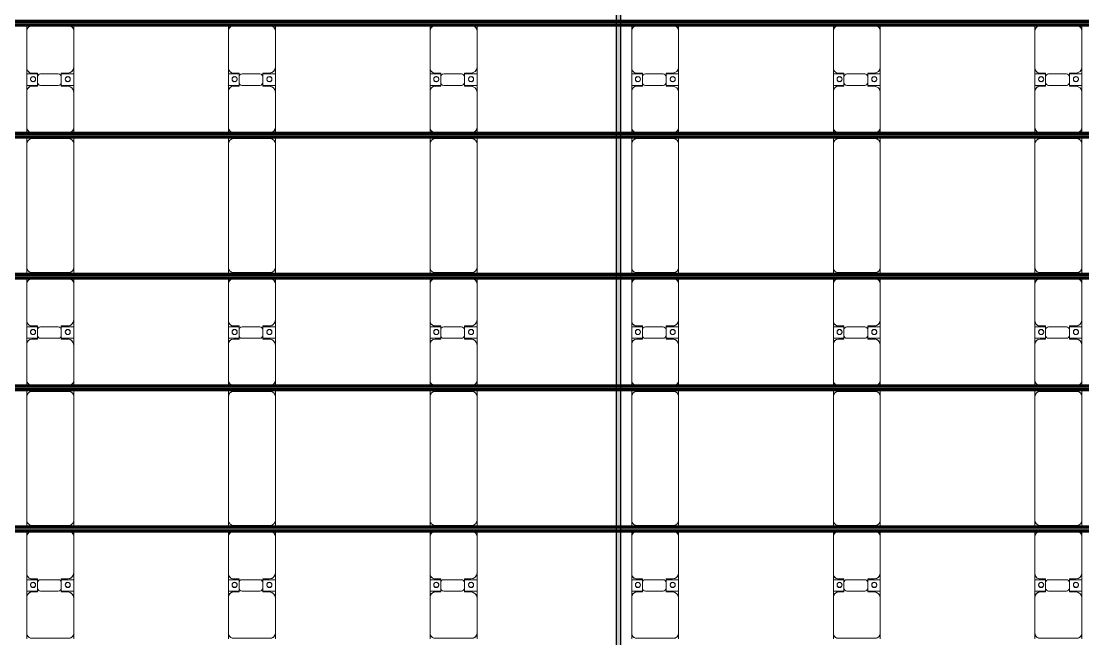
# Model space of a CAD drawing. Header units: millimetres. Extents: x -291190 to 146725, y 19759 to 185158.
# Drawn here: x -259468 to -248938, y 108413 to 114543 of the extents above; entities that cross this region are included whole.
import ezdxf

# ---------------------------------------------------------------- set-up
doc = ezdxf.new("R2010")
doc.units = ezdxf.units.MM
doc.layers.add('A-GENM', color=13, linetype='Continuous', lineweight=9)
doc.layers.add('S-BEAM', color=12, linetype='Continuous', lineweight=9)

# ---------------------------------------------------------------- blocks, each defined once
blk = doc.blocks.new('Dầm C52 - Dầm C52-V25-KHUNG KẾT CẤU BÈ PIN 4')
at = {"layer": 'S-BEAM', "lineweight": 140}
blk.add_hatch(color=1, dxfattribs=at).paths.add_polyline_path([(-173700, 20), (-174540, 20), (-174540, -20), (174540, -20), (174540, 20), (-172792, 20)])
at = {"layer": 'S-BEAM', "color": 1, "lineweight": 140}
for p, q in [((-174540, 20), (174540, 20)), ((174540, -20), (-174540, -20))]:
    blk.add_line(p, q, dxfattribs=at)
blk = doc.blocks.new('Dầm C52 - Dầm C52-73882-KHUNG KẾT CẤU BÈ PIN 4')
at = {"layer": 'S-BEAM', "lineweight": 140}
blk.add_hatch(color=1, dxfattribs=at).paths.add_polyline_path([(-173700, 20), (-174540, 20), (-174540, -20), (174501, -20), (174501, 20), (-172792, 20)])
at = {"layer": 'S-BEAM', "color": 1, "lineweight": 140}
for p, q in [((-174540, 20), (174501, 20)), ((174501, -20), (-174540, -20))]:
    blk.add_line(p, q, dxfattribs=at)
blk = doc.blocks.new('Dai phao do pin - DẢI PHAO ĐỠ PIN-V47-KHUNG KẾT CẤU BÈ PIN 4')
at = {"layer": 'A-GENM', "color": 7}
for p, q in [((20795, 242), (20850, 242)), ((20795, 242), (20850, 242)), ((21210, 242), (20850, 242)), ((21210, 242), (21392, 242)), ((21392, 242), (21210, 242)), ((21278, 242), (21460, 242)), ((21278, 116), (21278, 242)), ((21460, 242), (21278, 242)), ((21392, 242), (21392, 116)), ((21810, 242), (21460, 242)), ((21810, 242), (21865, 242)), ((21810, 242), (21865, 242)), ((21905, 242), (21970, 242)), ((21905, 242), (21970, 242)), ((23200, 242), (21970, 242)), ((23200, 242), (23265, 242)), ((23200, 242), (23265, 242)), ((23305, 242), (23360, 242)), ((23305, 242), (23360, 242)), ((23720, 242), (23360, 242)), ((23720, 242), (23902, 242)), ((23902, 242), (23720, 242)), ((23788, 242), (23970, 242)), ((23788, 116), (23788, 242)), ((23970, 242), (23788, 242)), ((23902, 242), (23902, 116)), ((24320, 242), (23970, 242)), ((24320, 242), (24375, 242)), ((24320, 242), (24375, 242)), ((24415, 242), (24480, 242)), ((24415, 242), (24480, 242)), ((25710, 242), (24480, 242)), ((25710, 242), (25775, 242)), ((25710, 242), (25775, 242)), ((25815, 242), (25870, 242)), ((25815, 242), (25870, 242)), ((26230, 242), (25870, 242)), ((26230, 242), (26412, 242)), ((26412, 242), (26230, 242)), ((26298, 242), (26480, 242)), ((26298, 116), (26298, 242)), ((26480, 242), (26298, 242)), ((26412, 242), (26412, 116)), ((26830, 242), (26480, 242)), ((26830, 242), (26885, 242)), ((26830, 242), (26885, 242)), ((20800, 192), (20800, -173)), ((21270, 118), (21270, 182)), ((21362, 118), (21270, 118)), ((21400, 118), (21308, 118)), ((21400, 182), (21400, 118)), ((21860, -173), (21860, 192)), ((21920, 192), (21920, -173)), ((23250, -173), (23250, 192)), ((23310, 192), (23310, -173)), ((23780, 118), (23780, 182)), ((23872, 118), (23780, 118)), ((23910, 118), (23818, 118)), ((23910, 182), (23910, 118)), ((24370, -173), (24370, 192)), ((24430, 192), (24430, -173)), ((25760, -173), (25760, 192)), ((25820, 192), (25820, -173)), ((26290, 118), (26290, 182)), ((26382, 118), (26290, 118)), ((26420, 118), (26328, 118)), ((26420, 182), (26420, 118)), ((26880, -173), (26880, 192)), ((21278, 88), (21278, -88)), ((21392, -88), (21392, 88)), ((23788, 88), (23788, -88)), ((23902, -88), (23902, 88)), ((26298, 88), (26298, -88)), ((26412, -88), (26412, 88)), ((21270, -173), (21270, -118)), ((21270, -118), (21362, -118)), ((21278, -223), (21278, -116)), ((21278, -169), (21278, -202)), ((21308, -118), (21400, -118)), ((21392, -116), (21392, -223)), ((21400, -118), (21400, -173)), ((23780, -173), (23780, -118)), ((23780, -118), (23872, -118)), ((23788, -223), (23788, -116)), ((23788, -169), (23788, -202)), ((23818, -118), (23910, -118)), ((23902, -116), (23902, -223)), ((23910, -118), (23910, -173)), ((26290, -173), (26290, -118)), ((26290, -118), (26382, -118)), ((26298, -223), (26298, -116)), ((26298, -169), (26298, -202)), ((26328, -118), (26420, -118)), ((26412, -116), (26412, -223)), ((26420, -118), (26420, -173)), ((20850, -223), (20795, -223)), ((20850, -223), (20795, -223)), ((20850, -223), (21220, -223)), ((21392, -223), (21220, -223)), ((21220, -223), (21392, -223)), ((21450, -223), (21278, -223)), ((21278, -223), (21450, -223)), ((21450, -223), (21810, -223)), ((21865, -223), (21810, -223)), ((21865, -223), (21810, -223)), ((21970, -223), (21905, -223)), ((21970, -223), (21905, -223)), ((21970, -223), (23200, -223)), ((23265, -223), (23200, -223)), ((23265, -223), (23200, -223)), ((23360, -223), (23305, -223)), ((23360, -223), (23305, -223)), ((23360, -223), (23730, -223)), ((23902, -223), (23730, -223)), ((23730, -223), (23902, -223)), ((23960, -223), (23788, -223)), ((23788, -223), (23960, -223)), ((23960, -223), (24320, -223)), ((24375, -223), (24320, -223)), ((24375, -223), (24320, -223)), ((24480, -223), (24415, -223)), ((24480, -223), (24415, -223)), ((24480, -223), (25710, -223)), ((25775, -223), (25710, -223)), ((25775, -223), (25710, -223)), ((25870, -223), (25815, -223)), ((25870, -223), (25815, -223)), ((25870, -223), (26240, -223)), ((26412, -223), (26240, -223)), ((26240, -223), (26412, -223)), ((26470, -223), (26298, -223)), ((26298, -223), (26470, -223)), ((26470, -223), (26830, -223)), ((26885, -223), (26830, -223)), ((26885, -223), (26830, -223))]:
    blk.add_line(p, q, dxfattribs=at)
for centre, radius, start, end in [((20850, 192), 50, 90, 180), ((20850, 192), 50, 105, 180), ((21210, 182), 60, 360, 90), ((21210, 182), 60, 45, 60), ((21210, 182), 60, 360, 60), ((21210, 182), 60, 45, 60), ((21460, 182), 60, 90, 180), ((21460, 182), 60, 120, 180), ((21810, 192), 50, 360, 90), ((21810, 192), 50, 360, 75), ((21970, 192), 50, 90, 180), ((21970, 192), 50, 150, 180), ((21970, 192), 50, 105, 120), ((23200, 192), 50, 360, 90), ((23200, 192), 50, 60, 90), ((23200, 192), 50, 15, 30), ((23360, 192), 50, 90, 180), ((23360, 192), 50, 105, 180), ((23720, 182), 60, 360, 90), ((23720, 182), 60, 45, 60), ((23720, 182), 60, 360, 60), ((23720, 182), 60, 45, 60), ((23970, 182), 60, 90, 180), ((23970, 182), 60, 130.6304, 180), ((24320, 192), 50, 360, 90), ((24320, 192), 50, 360, 75), ((24480, 192), 50, 90, 180), ((24480, 192), 50, 150, 180), ((24480, 192), 50, 105, 120), ((25710, 192), 50, 360, 90), ((25710, 192), 50, 60, 90), ((25710, 192), 50, 15, 30), ((25870, 192), 50, 90, 180), ((25870, 192), 50, 105, 180), ((26230, 182), 60, 360, 90), ((26230, 182), 60, 45, 60), ((26230, 182), 60, 360, 60), ((26230, 182), 60, 45, 60), ((26480, 182), 60, 90, 180), ((26480, 182), 60, 120, 180), ((26830, 192), 50, 360, 90), ((26830, 192), 50, 360, 65.7028), ((21308, 88), 30, 90, 180), ((21329, 183), 25, 0, 180), ((21329, 183), 25, 360, 165), ((21329, 183), 25, 180, 0), ((21331, 183), 25, 0, 180), ((21331, 183), 25, 90, 180), ((21331, 183), 25, 180, 0), ((21331, 183), 25, 180, 270), ((21329, 183), 25, 210, 255), ((21329, 183), 25, 270, 360), ((21331, 183), 25, 15, 75), ((21331, 183), 25, 285, 330), ((21362, 88), 30, 360, 90), ((23818, 88), 30, 90, 180), ((23839, 183), 25, 0, 180), ((23839, 183), 25, 360, 165), ((23839, 183), 25, 180, 0), ((23841, 183), 25, 0, 180), ((23841, 183), 25, 90, 180), ((23841, 183), 25, 180, 0), ((23841, 183), 25, 180, 270), ((23839, 183), 25, 210, 255), ((23839, 183), 25, 270, 360), ((23841, 183), 25, 15, 75), ((23841, 183), 25, 285, 330), ((23872, 88), 30, 360, 90), ((26328, 88), 30, 90, 180), ((26349, 183), 25, 0, 180), ((26349, 183), 25, 0, 165), ((26349, 183), 25, 180, 0), ((26351, 183), 25, 0, 180), ((26351, 183), 25, 90, 180), ((26351, 183), 25, 180, 0), ((26351, 183), 25, 180, 270), ((26349, 183), 25, 210, 255), ((26349, 183), 25, 270, 360), ((26351, 183), 25, 15, 75), ((26351, 183), 25, 285, 330), ((26382, 88), 30, 360, 90), ((21308, -88), 30, 180, 270), ((21362, -88), 30, 270, 360), ((23818, -88), 30, 180, 270), ((23872, -88), 30, 270, 360), ((26328, -88), 30, 180, 270), ((26382, -88), 30, 270, 360), ((20850, -173), 50, 180, 270), ((20850, -173), 50, 180, 255), ((21220, -173), 50, 270, 360), ((21220, -173), 50, 285, 360), ((21220, -173), 50, 315, 360), ((21220, -173), 50, 315, 360), ((21329, -162), 25, 0, 180), ((21329, -162), 25, 105, 165), ((21329, -162), 25, 180, 0), ((21329, -162), 25, 195, 360), ((21331, -162), 25, 0, 180), ((21331, -162), 25, 105, 180), ((21331, -162), 25, 180, 0), ((21331, -162), 25, 180, 270), ((21329, -162), 25, 360, 75), ((21331, -162), 25, 15, 75), ((21331, -162), 25, 285, 345), ((21450, -173), 50, 180, 270), ((21450, -173), 50, 180, 255), ((21450, -173), 50, 210, 225), ((21450, -173), 50, 210, 225), ((21810, -173), 50, 270, 360), ((21810, -173), 50, 285, 360), ((21970, -173), 50, 180, 270), ((21970, -173), 50, 180, 210), ((23200, -173), 50, 270, 360), ((23200, -173), 50, 330, 360), ((23360, -173), 50, 180, 270), ((23360, -173), 50, 180, 255), ((23730, -173), 50, 270, 360), ((23730, -173), 50, 285, 360), ((23730, -173), 50, 315, 0), ((23730, -173), 50, 315, 0), ((23839, -162), 25, 0, 180), ((23839, -162), 25, 105, 165), ((23839, -162), 25, 180, 0), ((23839, -162), 25, 195, 360), ((23841, -162), 25, 0, 180), ((23841, -162), 25, 105, 180), ((23841, -162), 25, 180, 0), ((23841, -162), 25, 180, 270), ((23839, -162), 25, 360, 75), ((23841, -162), 25, 15, 75), ((23841, -162), 25, 285, 345), ((23960, -173), 50, 180, 270), ((23960, -173), 50, 180, 255), ((23960, -173), 50, 210, 225), ((23960, -173), 50, 210, 225), ((24320, -173), 50, 270, 360), ((24320, -173), 50, 285, 360), ((24480, -173), 50, 180, 270), ((24480, -173), 50, 180, 210), ((25710, -173), 50, 270, 360), ((25710, -173), 50, 330, 360), ((25870, -173), 50, 180, 270), ((25870, -173), 50, 180, 255), ((26240, -173), 50, 270, 360), ((26240, -173), 50, 285, 360), ((26240, -173), 50, 315, 360), ((26240, -173), 50, 315, 360), ((26349, -162), 25, 0, 180), ((26349, -162), 25, 105, 165), ((26349, -162), 25, 180, 0), ((26349, -162), 25, 195, 360), ((26351, -162), 25, 0, 180), ((26351, -162), 25, 105, 180), ((26351, -162), 25, 180, 0), ((26351, -162), 25, 180, 270), ((26349, -162), 25, 360, 75), ((26351, -162), 25, 15, 75), ((26351, -162), 25, 285, 345), ((26470, -173), 50, 180, 270), ((26470, -173), 50, 180, 255), ((26470, -173), 50, 210, 225), ((26470, -173), 50, 210, 225), ((26830, -173), 50, 270, 360), ((26830, -173), 50, 294.2972, 360), ((21970, -173), 50, 240, 270), ((23200, -173), 50, 285, 300), ((24480, -173), 50, 240, 270), ((25710, -173), 50, 285, 300)]:
    blk.add_arc(centre, radius, start, end, dxfattribs=at)
blk = doc.blocks.new('Dai phao do pin - DẢI PHAO ĐỠ PIN-V48-KHUNG KẾT CẤU BÈ PIN 4')
at = {"layer": 'A-GENM', "color": 7}
for p, q in [((20795, 242), (20850, 242)), ((20795, 242), (20850, 242)), ((21210, 242), (20850, 242)), ((21210, 242), (21392, 242)), ((21392, 242), (21210, 242)), ((21278, 242), (21460, 242)), ((21278, 116), (21278, 242)), ((21460, 242), (21278, 242)), ((21392, 242), (21392, 116)), ((21810, 242), (21460, 242)), ((21810, 242), (21865, 242)), ((21810, 242), (21865, 242)), ((21905, 242), (21970, 242)), ((21905, 242), (21970, 242)), ((23200, 242), (21970, 242)), ((23200, 242), (23265, 242)), ((23200, 242), (23265, 242)), ((23305, 242), (23360, 242)), ((23305, 242), (23360, 242)), ((23720, 242), (23360, 242)), ((23720, 242), (23902, 242)), ((23902, 242), (23720, 242)), ((23788, 242), (23970, 242)), ((23788, 116), (23788, 242)), ((23970, 242), (23788, 242)), ((23902, 242), (23902, 116)), ((24320, 242), (23970, 242)), ((24320, 242), (24375, 242)), ((24320, 242), (24375, 242)), ((24415, 242), (24480, 242)), ((24415, 242), (24480, 242)), ((25710, 242), (24480, 242)), ((25710, 242), (25775, 242)), ((25710, 242), (25775, 242)), ((25815, 242), (25870, 242)), ((25815, 242), (25870, 242)), ((26230, 242), (25870, 242)), ((26230, 242), (26412, 242)), ((26412, 242), (26230, 242)), ((26298, 242), (26480, 242)), ((26298, 116), (26298, 242)), ((26480, 242), (26298, 242)), ((26412, 242), (26412, 116)), ((26830, 242), (26480, 242)), ((26830, 242), (26885, 242)), ((26830, 242), (26885, 242)), ((20800, 192), (20800, -173)), ((21270, 118), (21270, 182)), ((21362, 118), (21270, 118)), ((21400, 118), (21308, 118)), ((21400, 182), (21400, 118)), ((21860, -173), (21860, 192)), ((21920, 192), (21920, -173)), ((23250, -173), (23250, 192)), ((23310, 192), (23310, -173)), ((23780, 118), (23780, 182)), ((23872, 118), (23780, 118)), ((23910, 118), (23818, 118)), ((23910, 182), (23910, 118)), ((24370, -173), (24370, 192)), ((24430, 192), (24430, -173)), ((25760, -173), (25760, 192)), ((25820, 192), (25820, -173)), ((26290, 118), (26290, 182)), ((26382, 118), (26290, 118)), ((26420, 118), (26328, 118)), ((26420, 182), (26420, 118)), ((26880, -173), (26880, 192)), ((21278, 88), (21278, -88)), ((21392, -88), (21392, 88)), ((23788, 88), (23788, -88)), ((23902, -88), (23902, 88)), ((26298, 88), (26298, -88)), ((26412, -88), (26412, 88)), ((21270, -173), (21270, -118)), ((21270, -118), (21362, -118)), ((21278, -223), (21278, -116)), ((21278, -169), (21278, -202)), ((21308, -118), (21400, -118)), ((21392, -116), (21392, -223)), ((21400, -118), (21400, -173)), ((23780, -173), (23780, -118)), ((23780, -118), (23872, -118)), ((23788, -223), (23788, -116)), ((23788, -169), (23788, -202)), ((23818, -118), (23910, -118)), ((23902, -116), (23902, -223)), ((23910, -118), (23910, -173)), ((26290, -173), (26290, -118)), ((26290, -118), (26382, -118)), ((26298, -223), (26298, -116)), ((26298, -169), (26298, -202)), ((26328, -118), (26420, -118)), ((26412, -116), (26412, -223)), ((26420, -118), (26420, -173)), ((20850, -223), (20795, -223)), ((20850, -223), (20795, -223)), ((20850, -223), (21220, -223)), ((21392, -223), (21220, -223)), ((21220, -223), (21392, -223)), ((21450, -223), (21278, -223)), ((21278, -223), (21450, -223)), ((21450, -223), (21810, -223)), ((21865, -223), (21810, -223)), ((21865, -223), (21810, -223)), ((21970, -223), (21905, -223)), ((21970, -223), (21905, -223)), ((21970, -223), (23200, -223)), ((23265, -223), (23200, -223)), ((23265, -223), (23200, -223)), ((23360, -223), (23305, -223)), ((23360, -223), (23305, -223)), ((23360, -223), (23730, -223)), ((23902, -223), (23730, -223)), ((23730, -223), (23902, -223)), ((23960, -223), (23788, -223)), ((23788, -223), (23960, -223)), ((23960, -223), (24320, -223)), ((24375, -223), (24320, -223)), ((24375, -223), (24320, -223)), ((24480, -223), (24415, -223)), ((24480, -223), (24415, -223)), ((24480, -223), (25710, -223)), ((25775, -223), (25710, -223)), ((25775, -223), (25710, -223)), ((25870, -223), (25815, -223)), ((25870, -223), (25815, -223)), ((25870, -223), (26240, -223)), ((26412, -223), (26240, -223)), ((26240, -223), (26412, -223)), ((26470, -223), (26298, -223)), ((26298, -223), (26470, -223)), ((26470, -223), (26830, -223)), ((26885, -223), (26830, -223)), ((26885, -223), (26830, -223))]:
    blk.add_line(p, q, dxfattribs=at)
for centre, radius, start, end in [((20850, 192), 50, 90, 180), ((20850, 192), 50, 105, 180), ((21210, 182), 60, 360, 90), ((21210, 182), 60, 45, 60), ((21210, 182), 60, 360, 60), ((21210, 182), 60, 45, 60), ((21460, 182), 60, 90, 180), ((21460, 182), 60, 120, 180), ((21810, 192), 50, 360, 90), ((21810, 192), 50, 360, 75), ((21970, 192), 50, 90, 180), ((21970, 192), 50, 150, 180), ((21970, 192), 50, 105, 120), ((23200, 192), 50, 360, 90), ((23200, 192), 50, 60, 90), ((23200, 192), 50, 15, 30), ((23360, 192), 50, 90, 180), ((23360, 192), 50, 105, 180), ((23720, 182), 60, 360, 90), ((23720, 182), 60, 45, 60), ((23720, 182), 60, 360, 60), ((23720, 182), 60, 45, 60), ((23970, 182), 60, 90, 180), ((23970, 182), 60, 130.6304, 180), ((24320, 192), 50, 360, 90), ((24320, 192), 50, 360, 75), ((24480, 192), 50, 90, 180), ((24480, 192), 50, 150, 180), ((24480, 192), 50, 105, 120), ((25710, 192), 50, 360, 90), ((25710, 192), 50, 60, 90), ((25710, 192), 50, 15, 30), ((25870, 192), 50, 90, 180), ((25870, 192), 50, 105, 180), ((26230, 182), 60, 360, 90), ((26230, 182), 60, 45, 60), ((26230, 182), 60, 360, 60), ((26230, 182), 60, 45, 60), ((26480, 182), 60, 90, 180), ((26480, 182), 60, 120, 180), ((26830, 192), 50, 360, 90), ((26830, 192), 50, 360, 65.7028), ((21308, 88), 30, 90, 180), ((21329, 183), 25, 0, 180), ((21329, 183), 25, 360, 165), ((21329, 183), 25, 180, 0), ((21331, 183), 25, 0, 180), ((21331, 183), 25, 90, 180), ((21331, 183), 25, 180, 0), ((21331, 183), 25, 180, 270), ((21329, 183), 25, 210, 255), ((21329, 183), 25, 270, 360), ((21331, 183), 25, 15, 75), ((21331, 183), 25, 285, 330), ((21362, 88), 30, 360, 90), ((23818, 88), 30, 90, 180), ((23839, 183), 25, 0, 180), ((23839, 183), 25, 360, 165), ((23839, 183), 25, 180, 0), ((23841, 183), 25, 0, 180), ((23841, 183), 25, 90, 180), ((23841, 183), 25, 180, 0), ((23841, 183), 25, 180, 270), ((23839, 183), 25, 210, 255), ((23839, 183), 25, 270, 360), ((23841, 183), 25, 15, 75), ((23841, 183), 25, 285, 330), ((23872, 88), 30, 360, 90), ((26328, 88), 30, 90, 180), ((26349, 183), 25, 0, 180), ((26349, 183), 25, 0, 165), ((26349, 183), 25, 180, 0), ((26351, 183), 25, 0, 180), ((26351, 183), 25, 90, 180), ((26351, 183), 25, 180, 0), ((26351, 183), 25, 180, 270), ((26349, 183), 25, 210, 255), ((26349, 183), 25, 270, 360), ((26351, 183), 25, 15, 75), ((26351, 183), 25, 285, 330), ((26382, 88), 30, 360, 90), ((21308, -88), 30, 180, 270), ((21362, -88), 30, 270, 360), ((23818, -88), 30, 180, 270), ((23872, -88), 30, 270, 360), ((26328, -88), 30, 180, 270), ((26382, -88), 30, 270, 360), ((20850, -173), 50, 180, 270), ((20850, -173), 50, 180, 255), ((21220, -173), 50, 270, 360), ((21220, -173), 50, 285, 360), ((21220, -173), 50, 315, 360), ((21220, -173), 50, 315, 360), ((21329, -162), 25, 0, 180), ((21329, -162), 25, 105, 165), ((21329, -162), 25, 180, 0), ((21329, -162), 25, 195, 360), ((21331, -162), 25, 0, 180), ((21331, -162), 25, 105, 180), ((21331, -162), 25, 180, 0), ((21331, -162), 25, 180, 270), ((21329, -162), 25, 360, 75), ((21331, -162), 25, 15, 75), ((21331, -162), 25, 285, 345), ((21450, -173), 50, 180, 270), ((21450, -173), 50, 180, 255), ((21450, -173), 50, 210, 225), ((21450, -173), 50, 210, 225), ((21810, -173), 50, 270, 360), ((21810, -173), 50, 285, 360), ((21970, -173), 50, 180, 270), ((21970, -173), 50, 180, 210), ((23200, -173), 50, 270, 360), ((23200, -173), 50, 330, 360), ((23360, -173), 50, 180, 270), ((23360, -173), 50, 180, 255), ((23730, -173), 50, 270, 360), ((23730, -173), 50, 285, 360), ((23730, -173), 50, 315, 0), ((23730, -173), 50, 315, 0), ((23839, -162), 25, 0, 180), ((23839, -162), 25, 105, 165), ((23839, -162), 25, 180, 0), ((23839, -162), 25, 195, 360), ((23841, -162), 25, 0, 180), ((23841, -162), 25, 105, 180), ((23841, -162), 25, 180, 0), ((23841, -162), 25, 180, 270), ((23839, -162), 25, 360, 75), ((23841, -162), 25, 15, 75), ((23841, -162), 25, 285, 345), ((23960, -173), 50, 180, 270), ((23960, -173), 50, 180, 255), ((23960, -173), 50, 210, 225), ((23960, -173), 50, 210, 225), ((24320, -173), 50, 270, 360), ((24320, -173), 50, 285, 360), ((24480, -173), 50, 180, 270), ((24480, -173), 50, 180, 210), ((25710, -173), 50, 270, 360), ((25710, -173), 50, 330, 360), ((25870, -173), 50, 180, 270), ((25870, -173), 50, 180, 255), ((26240, -173), 50, 270, 360), ((26240, -173), 50, 285, 360), ((26240, -173), 50, 315, 360), ((26240, -173), 50, 315, 360), ((26349, -162), 25, 0, 180), ((26349, -162), 25, 105, 165), ((26349, -162), 25, 180, 0), ((26349, -162), 25, 195, 360), ((26351, -162), 25, 0, 180), ((26351, -162), 25, 105, 180), ((26351, -162), 25, 180, 0), ((26351, -162), 25, 180, 270), ((26349, -162), 25, 360, 75), ((26351, -162), 25, 15, 75), ((26351, -162), 25, 285, 345), ((26470, -173), 50, 180, 270), ((26470, -173), 50, 180, 255), ((26470, -173), 50, 210, 225), ((26470, -173), 50, 210, 225), ((26830, -173), 50, 270, 360), ((26830, -173), 50, 294.2972, 360), ((21970, -173), 50, 240, 270), ((23200, -173), 50, 285, 300), ((24480, -173), 50, 240, 270), ((25710, -173), 50, 285, 300)]:
    blk.add_arc(centre, radius, start, end, dxfattribs=at)
blk = doc.blocks.new('Dai phao do pin - DẢI PHAO ĐỠ PIN-V49-KHUNG KẾT CẤU BÈ PIN 4')
at = {"layer": 'A-GENM', "color": 7}
for p, q in [((20795, 242), (20850, 242)), ((20795, 242), (20850, 242)), ((21210, 242), (20850, 242)), ((21210, 242), (21392, 242)), ((21392, 242), (21210, 242)), ((21278, 242), (21460, 242)), ((21278, 116), (21278, 242)), ((21460, 242), (21278, 242)), ((21392, 242), (21392, 116)), ((21810, 242), (21460, 242)), ((21810, 242), (21865, 242)), ((21810, 242), (21865, 242)), ((21905, 242), (21970, 242)), ((21905, 242), (21970, 242)), ((23200, 242), (21970, 242)), ((23200, 242), (23265, 242)), ((23200, 242), (23265, 242)), ((23305, 242), (23360, 242)), ((23305, 242), (23360, 242)), ((23720, 242), (23360, 242)), ((23720, 242), (23902, 242)), ((23902, 242), (23720, 242)), ((23788, 242), (23970, 242)), ((23788, 116), (23788, 242)), ((23970, 242), (23788, 242)), ((23902, 242), (23902, 116)), ((24320, 242), (23970, 242)), ((24320, 242), (24375, 242)), ((24320, 242), (24375, 242)), ((24415, 242), (24480, 242)), ((24415, 242), (24480, 242)), ((25710, 242), (24480, 242)), ((25710, 242), (25775, 242)), ((25710, 242), (25775, 242)), ((25815, 242), (25870, 242)), ((25815, 242), (25870, 242)), ((26230, 242), (25870, 242)), ((26230, 242), (26412, 242)), ((26412, 242), (26230, 242)), ((26298, 242), (26480, 242)), ((26298, 116), (26298, 242)), ((26480, 242), (26298, 242)), ((26412, 242), (26412, 116)), ((26830, 242), (26480, 242)), ((26830, 242), (26885, 242)), ((26830, 242), (26885, 242)), ((20800, 192), (20800, -173)), ((21270, 118), (21270, 182)), ((21362, 118), (21270, 118)), ((21400, 118), (21308, 118)), ((21400, 182), (21400, 118)), ((21860, -173), (21860, 192)), ((21920, 192), (21920, -173)), ((23250, -173), (23250, 192)), ((23310, 192), (23310, -173)), ((23780, 118), (23780, 182)), ((23872, 118), (23780, 118)), ((23910, 118), (23818, 118)), ((23910, 182), (23910, 118)), ((24370, -173), (24370, 192)), ((24430, 192), (24430, -173)), ((25760, -173), (25760, 192)), ((25820, 192), (25820, -173)), ((26290, 118), (26290, 182)), ((26382, 118), (26290, 118)), ((26420, 118), (26328, 118)), ((26420, 182), (26420, 118)), ((26880, -173), (26880, 192)), ((21278, 88), (21278, -88)), ((21392, -88), (21392, 88)), ((23788, 88), (23788, -88)), ((23902, -88), (23902, 88)), ((26298, 88), (26298, -88)), ((26412, -88), (26412, 88)), ((21270, -173), (21270, -118)), ((21270, -118), (21362, -118)), ((21278, -223), (21278, -116)), ((21278, -169), (21278, -202)), ((21308, -118), (21400, -118)), ((21392, -116), (21392, -223)), ((21400, -118), (21400, -173)), ((23780, -173), (23780, -118)), ((23780, -118), (23872, -118)), ((23788, -223), (23788, -116)), ((23788, -169), (23788, -202)), ((23818, -118), (23910, -118)), ((23902, -116), (23902, -223)), ((23910, -118), (23910, -173)), ((26290, -173), (26290, -118)), ((26290, -118), (26382, -118)), ((26298, -223), (26298, -116)), ((26298, -169), (26298, -202)), ((26328, -118), (26420, -118)), ((26412, -116), (26412, -223)), ((26420, -118), (26420, -173)), ((20850, -223), (20795, -223)), ((20850, -223), (20795, -223)), ((20850, -223), (21220, -223)), ((21392, -223), (21220, -223)), ((21220, -223), (21392, -223)), ((21450, -223), (21278, -223)), ((21278, -223), (21450, -223)), ((21450, -223), (21810, -223)), ((21865, -223), (21810, -223)), ((21865, -223), (21810, -223)), ((21970, -223), (21905, -223)), ((21970, -223), (21905, -223)), ((21970, -223), (23200, -223)), ((23265, -223), (23200, -223)), ((23265, -223), (23200, -223)), ((23360, -223), (23305, -223)), ((23360, -223), (23305, -223)), ((23360, -223), (23730, -223)), ((23902, -223), (23730, -223)), ((23730, -223), (23902, -223)), ((23960, -223), (23788, -223)), ((23788, -223), (23960, -223)), ((23960, -223), (24320, -223)), ((24375, -223), (24320, -223)), ((24375, -223), (24320, -223)), ((24480, -223), (24415, -223)), ((24480, -223), (24415, -223)), ((24480, -223), (25710, -223)), ((25775, -223), (25710, -223)), ((25775, -223), (25710, -223)), ((25870, -223), (25815, -223)), ((25870, -223), (25815, -223)), ((25870, -223), (26240, -223)), ((26412, -223), (26240, -223)), ((26240, -223), (26412, -223)), ((26470, -223), (26298, -223)), ((26298, -223), (26470, -223)), ((26470, -223), (26830, -223)), ((26885, -223), (26830, -223)), ((26885, -223), (26830, -223))]:
    blk.add_line(p, q, dxfattribs=at)
for centre, radius, start, end in [((20850, 192), 50, 90, 180), ((20850, 192), 50, 105, 180), ((21210, 182), 60, 360, 90), ((21210, 182), 60, 45, 60), ((21210, 182), 60, 360, 60), ((21210, 182), 60, 45, 60), ((21460, 182), 60, 90, 180), ((21460, 182), 60, 120, 180), ((21810, 192), 50, 360, 90), ((21810, 192), 50, 360, 75), ((21970, 192), 50, 90, 180), ((21970, 192), 50, 150, 180), ((21970, 192), 50, 105, 120), ((23200, 192), 50, 360, 90), ((23200, 192), 50, 60, 90), ((23200, 192), 50, 15, 30), ((23360, 192), 50, 90, 180), ((23360, 192), 50, 105, 180), ((23720, 182), 60, 360, 90), ((23720, 182), 60, 45, 60), ((23720, 182), 60, 360, 60), ((23720, 182), 60, 45, 60), ((23970, 182), 60, 90, 180), ((23970, 182), 60, 130.6304, 180), ((24320, 192), 50, 360, 90), ((24320, 192), 50, 360, 75), ((24480, 192), 50, 90, 180), ((24480, 192), 50, 150, 180), ((24480, 192), 50, 105, 120), ((25710, 192), 50, 360, 90), ((25710, 192), 50, 60, 90), ((25710, 192), 50, 15, 30), ((25870, 192), 50, 90, 180), ((25870, 192), 50, 105, 180), ((26230, 182), 60, 360, 90), ((26230, 182), 60, 45, 60), ((26230, 182), 60, 360, 60), ((26230, 182), 60, 45, 60), ((26480, 182), 60, 90, 180), ((26480, 182), 60, 120, 180), ((26830, 192), 50, 360, 90), ((26830, 192), 50, 360, 65.7028), ((21308, 88), 30, 90, 180), ((21329, 183), 25, 0, 180), ((21329, 183), 25, 360, 165), ((21329, 183), 25, 180, 0), ((21331, 183), 25, 0, 180), ((21331, 183), 25, 90, 180), ((21331, 183), 25, 180, 0), ((21331, 183), 25, 180, 270), ((21329, 183), 25, 210, 255), ((21329, 183), 25, 270, 360), ((21331, 183), 25, 15, 75), ((21331, 183), 25, 285, 330), ((21362, 88), 30, 360, 90), ((23818, 88), 30, 90, 180), ((23839, 183), 25, 0, 180), ((23839, 183), 25, 360, 165), ((23839, 183), 25, 180, 0), ((23841, 183), 25, 0, 180), ((23841, 183), 25, 90, 180), ((23841, 183), 25, 180, 0), ((23841, 183), 25, 180, 270), ((23839, 183), 25, 210, 255), ((23839, 183), 25, 270, 360), ((23841, 183), 25, 15, 75), ((23841, 183), 25, 285, 330), ((23872, 88), 30, 360, 90), ((26328, 88), 30, 90, 180), ((26349, 183), 25, 0, 180), ((26349, 183), 25, 0, 165), ((26349, 183), 25, 180, 0), ((26351, 183), 25, 0, 180), ((26351, 183), 25, 90, 180), ((26351, 183), 25, 180, 0), ((26351, 183), 25, 180, 270), ((26349, 183), 25, 210, 255), ((26349, 183), 25, 270, 360), ((26351, 183), 25, 15, 75), ((26351, 183), 25, 285, 330), ((26382, 88), 30, 360, 90), ((21308, -88), 30, 180, 270), ((21362, -88), 30, 270, 360), ((23818, -88), 30, 180, 270), ((23872, -88), 30, 270, 360), ((26328, -88), 30, 180, 270), ((26382, -88), 30, 270, 360), ((20850, -173), 50, 180, 270), ((20850, -173), 50, 180, 255), ((21220, -173), 50, 270, 360), ((21220, -173), 50, 285, 360), ((21220, -173), 50, 315, 360), ((21220, -173), 50, 315, 360), ((21329, -162), 25, 0, 180), ((21329, -162), 25, 105, 165), ((21329, -162), 25, 180, 0), ((21329, -162), 25, 195, 360), ((21331, -162), 25, 0, 180), ((21331, -162), 25, 105, 180), ((21331, -162), 25, 180, 0), ((21331, -162), 25, 180, 270), ((21329, -162), 25, 360, 75), ((21331, -162), 25, 15, 75), ((21331, -162), 25, 285, 345), ((21450, -173), 50, 180, 270), ((21450, -173), 50, 180, 255), ((21450, -173), 50, 210, 225), ((21450, -173), 50, 210, 225), ((21810, -173), 50, 270, 360), ((21810, -173), 50, 285, 360), ((21970, -173), 50, 180, 270), ((21970, -173), 50, 180, 210), ((23200, -173), 50, 270, 360), ((23200, -173), 50, 330, 360), ((23360, -173), 50, 180, 270), ((23360, -173), 50, 180, 255), ((23730, -173), 50, 270, 360), ((23730, -173), 50, 285, 360), ((23730, -173), 50, 315, 0), ((23730, -173), 50, 315, 0), ((23839, -162), 25, 0, 180), ((23839, -162), 25, 105, 165), ((23839, -162), 25, 180, 0), ((23839, -162), 25, 195, 360), ((23841, -162), 25, 0, 180), ((23841, -162), 25, 105, 180), ((23841, -162), 25, 180, 0), ((23841, -162), 25, 180, 270), ((23839, -162), 25, 360, 75), ((23841, -162), 25, 15, 75), ((23841, -162), 25, 285, 345), ((23960, -173), 50, 180, 270), ((23960, -173), 50, 180, 255), ((23960, -173), 50, 210, 225), ((23960, -173), 50, 210, 225), ((24320, -173), 50, 270, 360), ((24320, -173), 50, 285, 360), ((24480, -173), 50, 180, 270), ((24480, -173), 50, 180, 210), ((25710, -173), 50, 270, 360), ((25710, -173), 50, 330, 360), ((25870, -173), 50, 180, 270), ((25870, -173), 50, 180, 255), ((26240, -173), 50, 270, 360), ((26240, -173), 50, 285, 360), ((26240, -173), 50, 315, 360), ((26240, -173), 50, 315, 360), ((26349, -162), 25, 0, 180), ((26349, -162), 25, 105, 165), ((26349, -162), 25, 180, 0), ((26349, -162), 25, 195, 360), ((26351, -162), 25, 0, 180), ((26351, -162), 25, 105, 180), ((26351, -162), 25, 180, 0), ((26351, -162), 25, 180, 270), ((26349, -162), 25, 360, 75), ((26351, -162), 25, 15, 75), ((26351, -162), 25, 285, 345), ((26470, -173), 50, 180, 270), ((26470, -173), 50, 180, 255), ((26470, -173), 50, 210, 225), ((26470, -173), 50, 210, 225), ((26830, -173), 50, 270, 360), ((26830, -173), 50, 294.2972, 360), ((21970, -173), 50, 240, 270), ((23200, -173), 50, 285, 300), ((24480, -173), 50, 240, 270), ((25710, -173), 50, 285, 300)]:
    blk.add_arc(centre, radius, start, end, dxfattribs=at)
blk = doc.blocks.new('Dầm C52 - Hộp 40x60-74703-KHUNG KẾT CẤU BÈ PIN 4')
at = {"layer": 'S-BEAM', "lineweight": 25}
blk.add_hatch(color=4, dxfattribs=at).paths.add_polyline_path([(-37152, -20), (37152, -20), (37152, 20), (-37152, 20)])
at = {"layer": 'S-BEAM', "color": 4, "lineweight": 25}
for p, q in [((-37152, 20), (37152, 20)), ((37152, -20), (-37152, -20))]:
    blk.add_line(p, q, dxfattribs=at)

msp = doc.modelspace()

# ---------------------------------------------------------------- block references
at = {"layer": 'A-GENM', "color": 7, "rotation": 269.9999999999996}
for name, p in [('Dai phao do pin - DẢI PHAO ĐỠ PIN-V47-KHUNG KẾT CẤU BÈ PIN 4', (-259189, 135298)), ('Dai phao do pin - DẢI PHAO ĐỠ PIN-V49-KHUNG KẾT CẤU BÈ PIN 4', (-257189, 135298)), ('Dai phao do pin - DẢI PHAO ĐỠ PIN-V47-KHUNG KẾT CẤU BÈ PIN 4', (-255189, 135298)), ('Dai phao do pin - DẢI PHAO ĐỠ PIN-V48-KHUNG KẾT CẤU BÈ PIN 4', (-253189, 135298)), ('Dai phao do pin - DẢI PHAO ĐỠ PIN-V47-KHUNG KẾT CẤU BÈ PIN 4', (-251189, 135298)), ('Dai phao do pin - DẢI PHAO ĐỠ PIN-V47-KHUNG KẾT CẤU BÈ PIN 4', (-249189, 135298))]:
    msp.add_blockref(name, p, dxfattribs=at)
at = {"layer": 'S-BEAM', "color": 4, "lineweight": 25, "rotation": 89.99999999999977}
msp.add_blockref('Dầm C52 - Hộp 40x60-74703-KHUNG KẾT CẤU BÈ PIN 4', (-253544, 101989), dxfattribs=at)
at = {"layer": 'S-BEAM', "color": 1, "lineweight": 140, "rotation": 180}
for name, p in [('Dầm C52 - Dầm C52-V25-KHUNG KẾT CẤU BÈ PIN 4', (-109124, 114523)), ('Dầm C52 - Dầm C52-73882-KHUNG KẾT CẤU BÈ PIN 4', (-109124, 113413)), ('Dầm C52 - Dầm C52-V25-KHUNG KẾT CẤU BÈ PIN 4', (-109124, 112013)), ('Dầm C52 - Dầm C52-73882-KHUNG KẾT CẤU BÈ PIN 4', (-109124, 110903)), ('Dầm C52 - Dầm C52-V25-KHUNG KẾT CẤU BÈ PIN 4', (-109124, 109503))]:
    msp.add_blockref(name, p, dxfattribs=at)

doc.saveas('drawing.dxf')
